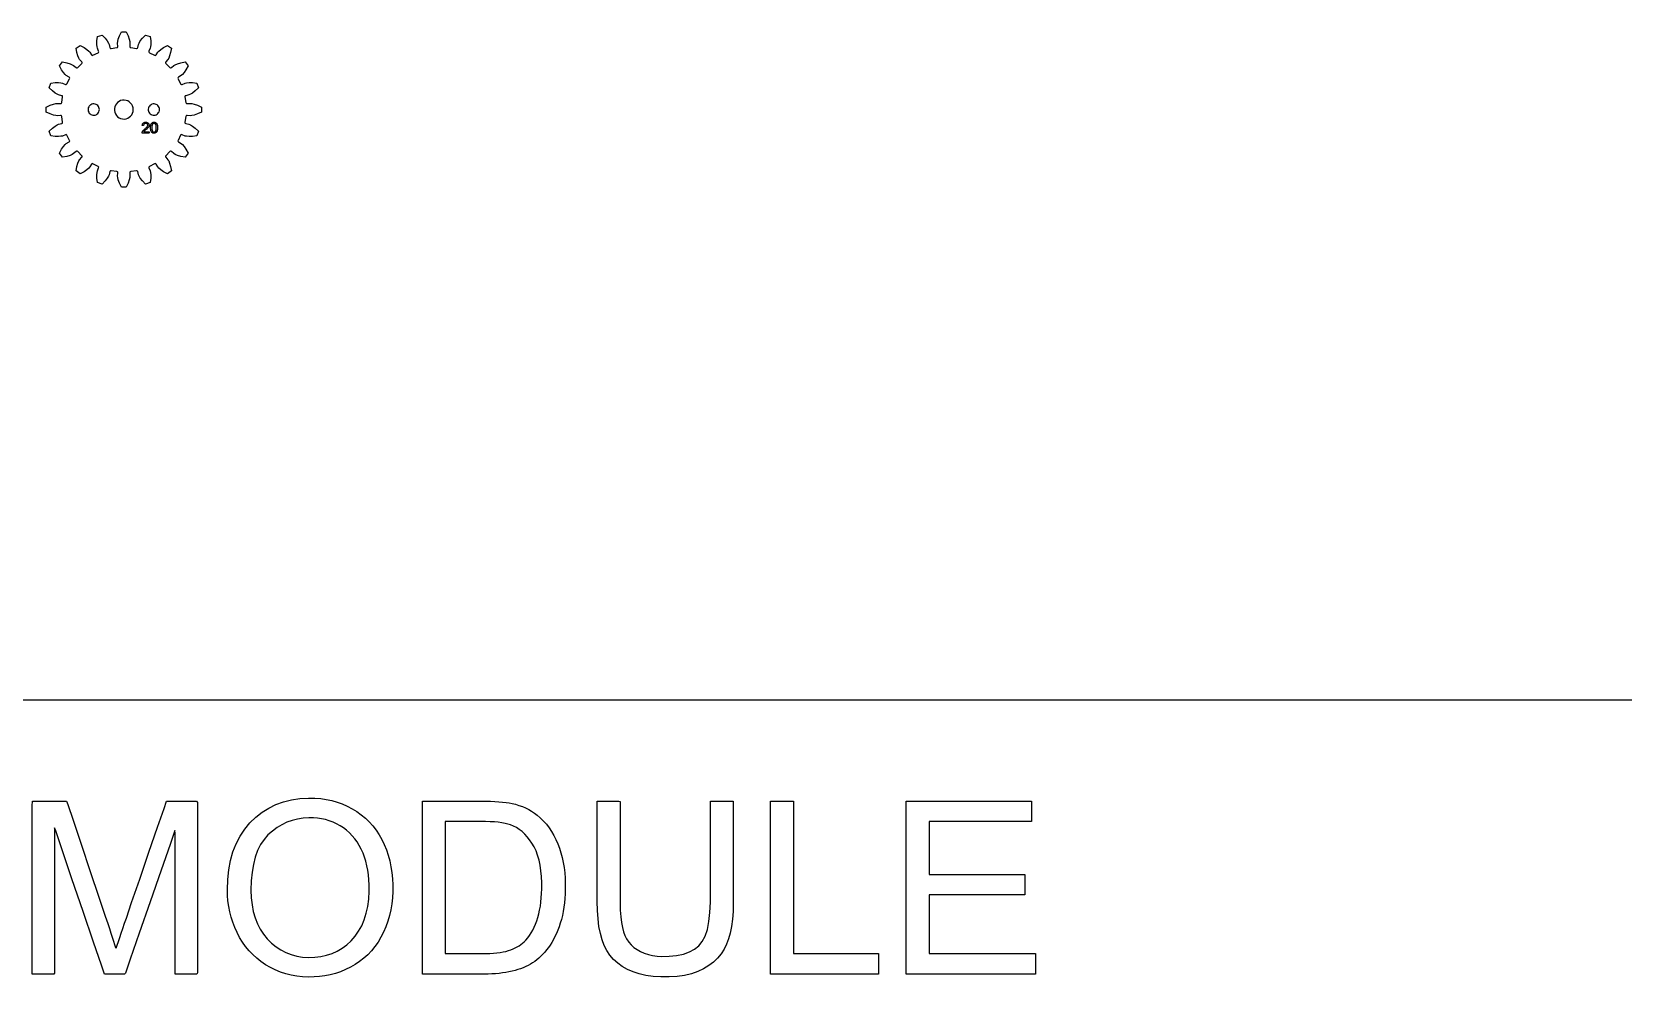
# Model space of a CAD drawing. Header units: metres. Extents: x -88 to 795, y -1311 to -705.
# Drawn here: x 397.5 to 794.8, y -1200.7 to -966 of the extents above; entities that cross this region are included whole.
import ezdxf

# ---------------------------------------------------------------- set-up
doc = ezdxf.new("R2010")
doc.units = ezdxf.units.M

msp = doc.modelspace()

# ---------------------------------------------------------------- linework, layer by layer
at = {"layer": 'COMPONENT1'}
for p, q in [((397.61, -1158.2), (397.67, -1157)), ((397.61, -1163.71), (397.61, -1158.2)), ((397.67, -1157), (398.5, -1157)), ((398.5, -1157), (400.02, -1157)), ((400.02, -1157), (401.89, -1157)), ((401.89, -1157), (403.75, -1157)), ((403.75, -1157), (405.27, -1157)), ((405.27, -1157), (406.1, -1157)), ((406.1, -1157), (406.45, -1157.85)), ((406.45, -1157.85), (407.75, -1161.75)), ((428.73, -1163.45), (430.33, -1158.81)), ((430.33, -1158.81), (430.95, -1157)), ((430.95, -1157), (431.42, -1157)), ((431.42, -1157), (432.6, -1157)), ((432.6, -1157), (434.2, -1157)), ((434.2, -1157), (435.91, -1157)), ((435.91, -1157), (437.4, -1157)), ((437.4, -1157), (438.38, -1157)), ((438.38, -1157), (438.6, -1157.31)), ((438.6, -1157.31), (438.6, -1161.46)), ((453.12, -1161), (454.68, -1159.77)), ((454.68, -1159.77), (456.35, -1158.72)), ((456.35, -1158.72), (458.11, -1157.85)), ((458.11, -1157.85), (459.98, -1157.17)), ((459.98, -1157.17), (461.95, -1156.68)), ((461.95, -1156.68), (464.03, -1156.36)), ((464.03, -1156.36), (466.2, -1156.24)), ((466.2, -1156.24), (467.8, -1156.26)), ((467.8, -1156.26), (469.22, -1156.38)), ((469.22, -1156.38), (470.61, -1156.58)), ((470.61, -1156.58), (471.96, -1156.87)), ((471.96, -1156.87), (473.28, -1157.24)), ((473.28, -1157.24), (474.56, -1157.71)), ((474.56, -1157.71), (475.8, -1158.25)), ((475.8, -1158.25), (477.01, -1158.89)), ((477.01, -1158.89), (478.17, -1159.61)), ((478.17, -1159.61), (479.27, -1160.39)), ((494.45, -1157.01), (494.97, -1157)), ((494.45, -1159.1), (494.45, -1157.01)), ((494.45, -1164.09), (494.45, -1159.1)), ((494.97, -1157), (496.55, -1157)), ((496.55, -1157), (498.83, -1157)), ((498.83, -1157), (501.5, -1157)), ((501.5, -1157), (504.21, -1157)), ((504.21, -1157), (506.62, -1157)), ((506.62, -1157), (508.41, -1157)), ((508.41, -1157), (509.22, -1157)), ((509.22, -1157), (510.25, -1157)), ((510.25, -1157), (511.39, -1157.03)), ((511.39, -1157.03), (512.46, -1157.07)), ((512.46, -1157.07), (513.46, -1157.14)), ((513.46, -1157.14), (514.39, -1157.22)), ((514.39, -1157.22), (515.24, -1157.32)), ((515.24, -1157.32), (516.02, -1157.44)), ((516.02, -1157.44), (516.72, -1157.57)), ((516.72, -1157.57), (517.57, -1157.78)), ((517.57, -1157.78), (518.44, -1158.05)), ((518.44, -1158.05), (519.28, -1158.35)), ((519.28, -1158.35), (520.08, -1158.7)), ((520.08, -1158.7), (520.85, -1159.09)), ((520.85, -1159.09), (521.59, -1159.52)), ((521.59, -1159.52), (522.3, -1159.99)), ((537.87, -1158.7), (537.87, -1157)), ((537.87, -1157), (538.36, -1157)), ((537.87, -1163.32), (537.87, -1158.7)), ((538.36, -1157), (539.47, -1157)), ((539.47, -1157), (540.88, -1157)), ((540.88, -1157), (542.25, -1157)), ((542.25, -1157), (543.25, -1157)), ((543.25, -1157), (543.55, -1157.06)), ((543.55, -1157.06), (543.55, -1159.58)), ((543.55, -1159.58), (543.55, -1164.67)), ((565.97, -1157), (566.41, -1157)), ((565.97, -1158.9), (565.97, -1157)), ((565.97, -1163.65), (565.97, -1158.9)), ((566.41, -1157), (567.49, -1157)), ((567.49, -1157), (568.9, -1157)), ((568.9, -1157), (570.28, -1157)), ((570.28, -1157), (571.31, -1157)), ((571.31, -1157), (571.65, -1157.03)), ((571.65, -1157.03), (571.65, -1159.34)), ((571.65, -1159.34), (571.65, -1164.33)), ((580.88, -1199.95), (580.88, -1157)), ((580.88, -1157), (586.57, -1157)), ((586.57, -1157), (586.57, -1194.88)), ((614.61, -1199.95), (614.61, -1157)), ((614.61, -1157), (645.67, -1157)), ((645.67, -1157), (645.67, -1162.07)), ((397.61, -1172.12), (397.61, -1163.71)), ((403.43, -1164.41), (403.09, -1163.65)), ((403.09, -1163.65), (403.09, -1167.19)), ((407.75, -1161.75), (409.74, -1167.7)), ((426.58, -1169.71), (428.73, -1163.45)), ((438.6, -1161.46), (438.6, -1169.1)), ((450.34, -1164), (451.66, -1162.42)), ((451.66, -1162.42), (453.12, -1161)), ((458.37, -1163.57), (457.23, -1164.42)), ((459.57, -1162.85), (458.37, -1163.57)), ((460.81, -1162.25), (459.57, -1162.85)), ((462.11, -1161.78), (460.81, -1162.25)), ((463.46, -1161.44), (462.11, -1161.78)), ((464.86, -1161.22), (463.46, -1161.44)), ((466.31, -1161.13), (464.86, -1161.22)), ((467.45, -1161.15), (466.31, -1161.13)), ((468.46, -1161.23), (467.45, -1161.15)), ((469.45, -1161.38), (468.46, -1161.23)), ((470.42, -1161.6), (469.45, -1161.38)), ((471.35, -1161.88), (470.42, -1161.6)), ((472.27, -1162.22), (471.35, -1161.88)), ((473.16, -1162.63), (472.27, -1162.22)), ((474.02, -1163.11), (473.16, -1162.63)), ((474.85, -1163.65), (474.02, -1163.11)), ((475.64, -1164.24), (474.85, -1163.65)), ((479.27, -1160.39), (480.3, -1161.25)), ((480.3, -1161.25), (481.25, -1162.17)), ((481.25, -1162.17), (482.14, -1163.16)), ((482.14, -1163.16), (482.96, -1164.22)), ((500.44, -1162.07), (500.13, -1162.08)), ((500.13, -1162.08), (500.13, -1163.72)), ((500.13, -1163.72), (500.13, -1167.54)), ((501.39, -1162.07), (500.44, -1162.07)), ((502.77, -1162.07), (501.39, -1162.07)), ((504.39, -1162.07), (502.77, -1162.07)), ((506.04, -1162.07), (504.39, -1162.07)), ((507.52, -1162.07), (506.04, -1162.07)), ((508.62, -1162.07), (507.52, -1162.07)), ((509.14, -1162.07), (508.62, -1162.07)), ((510.13, -1162.07), (509.14, -1162.07)), ((511.27, -1162.11), (510.13, -1162.07)), ((512.33, -1162.17), (511.27, -1162.11)), ((513.3, -1162.26), (512.33, -1162.17)), ((514.18, -1162.37), (513.3, -1162.26)), ((514.99, -1162.52), (514.18, -1162.37)), ((515.7, -1162.69), (514.99, -1162.52)), ((516.34, -1162.88), (515.7, -1162.69)), ((517.05, -1163.18), (516.34, -1162.88)), ((517.8, -1163.57), (517.05, -1163.18)), ((518.51, -1164.03), (517.8, -1163.57)), ((522.3, -1159.99), (522.97, -1160.51)), ((522.97, -1160.51), (523.74, -1161.17)), ((523.74, -1161.17), (524.52, -1161.94)), ((524.52, -1161.94), (525.25, -1162.76)), ((525.25, -1162.76), (525.92, -1163.62)), ((525.92, -1163.62), (526.54, -1164.54)), ((537.87, -1169.41), (537.87, -1163.32)), ((565.97, -1169.76), (565.97, -1163.65)), ((645.67, -1162.07), (620.29, -1162.07)), ((620.29, -1162.07), (620.29, -1175.22)), ((403.09, -1167.19), (403.09, -1173.69)), ((405.03, -1169.1), (403.43, -1164.41)), ((409.74, -1167.7), (412.01, -1174.48)), ((431.82, -1167.74), (429.6, -1174.13)), ((433.03, -1164.26), (431.82, -1167.74)), ((433.12, -1165.01), (433.03, -1164.26)), ((433.12, -1169.62), (433.12, -1165.01)), ((447.44, -1169.59), (448.23, -1167.59)), ((448.23, -1167.59), (449.2, -1165.72)), ((449.2, -1165.72), (450.34, -1164)), ((454.28, -1167.81), (453.55, -1169.27)), ((455.14, -1166.51), (454.28, -1167.81)), ((456.13, -1165.39), (455.14, -1166.51)), ((457.23, -1164.42), (456.13, -1165.39)), ((476.37, -1164.89), (475.64, -1164.24)), ((477.05, -1165.59), (476.37, -1164.89)), ((477.69, -1166.34), (477.05, -1165.59)), ((478.27, -1167.15), (477.69, -1166.34)), ((478.8, -1168.01), (478.27, -1167.15)), ((482.96, -1164.22), (483.71, -1165.35)), ((483.71, -1165.35), (484.39, -1166.55)), ((484.39, -1166.55), (484.99, -1167.81)), ((484.99, -1167.81), (485.53, -1169.12)), ((494.45, -1170.98), (494.45, -1164.09)), ((500.13, -1167.54), (500.13, -1172.81)), ((519.2, -1164.57), (518.51, -1164.03)), ((519.86, -1165.18), (519.2, -1164.57)), ((520.49, -1165.86), (519.86, -1165.18)), ((521.09, -1166.62), (520.49, -1165.86)), ((521.66, -1167.44), (521.09, -1166.62)), ((522.2, -1168.35), (521.66, -1167.44)), ((526.54, -1164.54), (527.11, -1165.5)), ((527.11, -1165.5), (527.63, -1166.51)), ((527.63, -1166.51), (528.1, -1167.57)), ((528.1, -1167.57), (528.51, -1168.68)), ((543.55, -1164.67), (543.55, -1170.88)), ((571.65, -1164.33), (571.65, -1170.52)), ((407.46, -1176.26), (405.03, -1169.1)), ((424.29, -1176.36), (426.58, -1169.71)), ((433.12, -1176.66), (433.12, -1169.62)), ((438.6, -1169.1), (438.6, -1178.47)), ((446.39, -1174.03), (446.83, -1171.74)), ((446.83, -1171.74), (447.44, -1169.59)), ((452.96, -1170.9), (452.5, -1172.7)), ((453.55, -1169.27), (452.96, -1170.9)), ((479.29, -1168.92), (478.8, -1168.01)), ((479.72, -1169.89), (479.29, -1168.92)), ((480.1, -1170.9), (479.72, -1169.89)), ((480.43, -1171.94), (480.1, -1170.9)), ((485.53, -1169.12), (485.98, -1170.46)), ((485.98, -1170.46), (486.36, -1171.85)), ((486.36, -1171.85), (486.66, -1173.28)), ((494.45, -1178.81), (494.45, -1170.98)), ((522.67, -1169.35), (522.2, -1168.35)), ((523.08, -1170.44), (522.67, -1169.35)), ((523.42, -1171.63), (523.08, -1170.44)), ((523.68, -1172.91), (523.42, -1171.63)), ((528.51, -1168.68), (528.87, -1169.83)), ((528.87, -1169.83), (529.18, -1171.02)), ((529.18, -1171.02), (529.44, -1172.24)), ((537.87, -1175.49), (537.87, -1169.41)), ((543.55, -1170.88), (543.55, -1176.74)), ((565.97, -1175.79), (565.97, -1169.76)), ((571.65, -1170.52), (571.65, -1176.45)), ((397.61, -1181.69), (397.61, -1172.12)), ((403.09, -1173.69), (403.09, -1181.67)), ((412.01, -1174.48), (414.13, -1180.84)), ((429.6, -1174.13), (426.88, -1181.98)), ((446.13, -1176.46), (446.39, -1174.03)), ((452.17, -1174.67), (451.97, -1176.81)), ((452.5, -1172.7), (452.17, -1174.67)), ((480.7, -1173.03), (480.43, -1171.94)), ((480.92, -1174.16), (480.7, -1173.03)), ((481.08, -1175.33), (480.92, -1174.16)), ((481.2, -1176.54), (481.08, -1175.33)), ((486.66, -1173.28), (486.89, -1174.75)), ((486.89, -1174.75), (487.04, -1176.26)), ((500.13, -1172.81), (500.13, -1178.78)), ((523.89, -1174.29), (523.68, -1172.91)), ((524.02, -1175.76), (523.89, -1174.29)), ((524.09, -1177.33), (524.02, -1175.76)), ((529.44, -1172.24), (529.64, -1173.51)), ((529.64, -1173.51), (529.8, -1174.81)), ((529.8, -1174.81), (529.9, -1176.15)), ((537.87, -1180.11), (537.87, -1175.49)), ((565.97, -1180.28), (565.97, -1175.79)), ((620.29, -1175.22), (644.05, -1175.22)), ((644.05, -1175.22), (644.05, -1180.26)), ((410.23, -1184.4), (407.46, -1176.26)), ((422.27, -1182.21), (424.29, -1176.36)), ((433.12, -1184.66), (433.12, -1176.66)), ((438.6, -1178.47), (438.6, -1187.85)), ((446.04, -1179.03), (446.13, -1176.46)), ((446.08, -1180.42), (446.04, -1179.03)), ((451.97, -1176.81), (451.9, -1179.12)), ((451.9, -1179.12), (451.96, -1180.98)), ((481.13, -1181.34), (481.25, -1179.4)), ((481.25, -1177.79), (481.2, -1176.54)), ((481.25, -1179.4), (481.25, -1177.79)), ((487.11, -1179.41), (487.02, -1180.98)), ((487.04, -1176.26), (487.11, -1177.81)), ((487.11, -1177.81), (487.11, -1179.41)), ((494.45, -1186.59), (494.45, -1178.81)), ((500.13, -1178.78), (500.13, -1184.71)), ((524.06, -1179.9), (524.09, -1178.75)), ((524.09, -1178.75), (524.09, -1177.33)), ((529.9, -1176.15), (529.95, -1177.53)), ((529.95, -1178.84), (529.92, -1180.02)), ((529.95, -1177.53), (529.95, -1178.84)), ((543.55, -1176.74), (543.55, -1180.8)), ((571.65, -1176.45), (571.65, -1180.67)), ((397.61, -1190.67), (397.61, -1181.69)), ((403.09, -1181.67), (403.09, -1189.65)), ((414.13, -1180.84), (415.71, -1185.56)), ((420.96, -1186.05), (422.27, -1182.21)), ((426.88, -1181.98), (424.15, -1189.82)), ((446.19, -1181.79), (446.08, -1180.42)), ((446.38, -1183.14), (446.19, -1181.79)), ((446.64, -1184.48), (446.38, -1183.14)), ((451.96, -1180.98), (452.16, -1182.75)), ((452.16, -1182.75), (452.47, -1184.41)), ((480.51, -1184.86), (480.88, -1183.16)), ((480.88, -1183.16), (481.13, -1181.34)), ((486.86, -1182.51), (486.61, -1184)), ((487.02, -1180.98), (486.86, -1182.51)), ((523.58, -1184.09), (523.75, -1183.11)), ((523.75, -1183.11), (523.89, -1182.08)), ((523.89, -1182.08), (523.99, -1181.02)), ((523.99, -1181.02), (524.06, -1179.9)), ((529.6, -1183.34), (529.43, -1184.38)), ((529.74, -1182.27), (529.6, -1183.34)), ((529.85, -1181.16), (529.74, -1182.27)), ((529.92, -1180.02), (529.85, -1181.16)), ((537.87, -1181.95), (537.87, -1180.11)), ((537.92, -1184.18), (537.87, -1181.95)), ((543.55, -1180.8), (543.56, -1182.34)), ((543.56, -1182.34), (543.6, -1184.11)), ((565.87, -1184.67), (565.97, -1182.11)), ((565.97, -1182.11), (565.97, -1180.28)), ((571.65, -1182.33), (571.59, -1184.42)), ((571.65, -1180.67), (571.65, -1182.33)), ((644.05, -1180.26), (620.29, -1180.26)), ((620.29, -1180.26), (620.29, -1194.88)), ((412.83, -1192.05), (410.23, -1184.4)), ((415.71, -1185.56), (416.33, -1187.41)), ((416.33, -1187.41), (416.74, -1188.64)), ((420.08, -1188.61), (420.51, -1187.33)), ((420.51, -1187.33), (420.96, -1186.05)), ((433.12, -1192.19), (433.12, -1184.66)), ((446.98, -1185.8), (446.64, -1184.48)), ((447.39, -1187.1), (446.98, -1185.8)), ((447.88, -1188.38), (447.39, -1187.1)), ((452.47, -1184.41), (452.92, -1185.98)), ((452.92, -1185.98), (453.49, -1187.44)), ((453.49, -1187.44), (454.19, -1188.8)), ((479.39, -1187.93), (480.02, -1186.46)), ((480.02, -1186.46), (480.51, -1184.86)), ((485.88, -1186.84), (485.39, -1188.2)), ((486.29, -1185.44), (485.88, -1186.84)), ((486.61, -1184), (486.29, -1185.44)), ((494.45, -1193.36), (494.45, -1186.59)), ((500.13, -1184.71), (500.13, -1189.87)), ((522.22, -1188.33), (522.55, -1187.57)), ((522.55, -1187.57), (522.86, -1186.76)), ((522.86, -1186.76), (523.13, -1185.92)), ((523.13, -1185.92), (523.37, -1185.02)), ((523.37, -1185.02), (523.58, -1184.09)), ((528.7, -1187.3), (528.4, -1188.2)), ((528.97, -1186.36), (528.7, -1187.3)), ((529.22, -1185.39), (528.97, -1186.36)), ((529.43, -1184.38), (529.22, -1185.39)), ((538.07, -1186.24), (537.92, -1184.18)), ((538.31, -1188.13), (538.07, -1186.24)), ((543.6, -1184.11), (543.71, -1185.7)), ((543.71, -1185.7), (543.88, -1187.13)), ((543.88, -1187.13), (544.11, -1188.39)), ((565.22, -1188.88), (565.62, -1186.93)), ((565.62, -1186.93), (565.87, -1184.67)), ((571.44, -1186.35), (571.21, -1188.13)), ((571.59, -1184.42), (571.44, -1186.35)), ((397.61, -1197.34), (397.61, -1190.67)), ((403.09, -1189.65), (403.09, -1196.15)), ((416.74, -1188.64), (417.11, -1189.77)), ((417.11, -1189.77), (417.44, -1190.8)), ((417.44, -1190.8), (417.74, -1191.74)), ((417.74, -1191.74), (418.01, -1192.58)), ((418.99, -1191.86), (419.32, -1190.88)), ((419.32, -1190.88), (419.68, -1189.79)), ((419.68, -1189.79), (420.08, -1188.61)), ((424.15, -1189.82), (421.94, -1196.21)), ((438.6, -1187.85), (438.6, -1195.48)), ((448.45, -1189.64), (447.88, -1188.38)), ((449.08, -1190.87), (448.45, -1189.64)), ((449.79, -1192.03), (449.08, -1190.87)), ((454.19, -1188.8), (455.01, -1190.07)), ((455.01, -1190.07), (455.96, -1191.23)), ((455.96, -1191.23), (457.02, -1192.28)), ((475.69, -1192.67), (476.77, -1191.67)), ((476.77, -1191.67), (477.77, -1190.54)), ((477.77, -1190.54), (478.64, -1189.29)), ((478.64, -1189.29), (479.39, -1187.93)), ((484.18, -1190.8), (483.46, -1192)), ((484.83, -1189.52), (484.18, -1190.8)), ((485.39, -1188.2), (484.83, -1189.52)), ((500.13, -1189.87), (500.13, -1193.51)), ((519.71, -1191.97), (520.16, -1191.5)), ((520.16, -1191.5), (520.63, -1190.95)), ((520.63, -1190.95), (521.07, -1190.36)), ((521.07, -1190.36), (521.48, -1189.73)), ((521.48, -1189.73), (521.87, -1189.05)), ((521.87, -1189.05), (522.22, -1188.33)), ((526.99, -1191.39), (526.59, -1192.09)), ((527.37, -1190.65), (526.99, -1191.39)), ((527.73, -1189.88), (527.37, -1190.65)), ((528.07, -1189.06), (527.73, -1189.88)), ((528.4, -1188.2), (528.07, -1189.06)), ((538.65, -1189.86), (538.31, -1188.13)), ((539.08, -1191.42), (538.65, -1189.86)), ((539.61, -1192.82), (539.08, -1191.42)), ((544.11, -1188.39), (544.4, -1189.47)), ((544.4, -1189.47), (544.75, -1190.4)), ((544.75, -1190.4), (545.18, -1191.24)), ((545.18, -1191.24), (545.7, -1192)), ((563.95, -1191.89), (564.66, -1190.54)), ((564.66, -1190.54), (565.22, -1188.88)), ((570.49, -1191.23), (570, -1192.55)), ((570.89, -1189.76), (570.49, -1191.23)), ((571.21, -1188.13), (570.89, -1189.76)), ((414.76, -1197.73), (412.83, -1192.05)), ((418.01, -1192.58), (418.25, -1193.33)), ((418.25, -1193.33), (418.46, -1193.53)), ((418.46, -1193.53), (418.71, -1192.74)), ((418.71, -1192.74), (418.99, -1191.86)), ((433.12, -1197.77), (433.12, -1192.19)), ((438.6, -1195.48), (438.6, -1199.64)), ((450.57, -1193.12), (449.79, -1192.03)), ((451.42, -1194.15), (450.57, -1193.12)), ((452.34, -1195.12), (451.42, -1194.15)), ((453.33, -1196.02), (452.34, -1195.12)), ((457.02, -1192.28), (458.14, -1193.19)), ((458.14, -1193.19), (459.32, -1193.97)), ((459.32, -1193.97), (460.57, -1194.61)), ((460.57, -1194.61), (461.88, -1195.12)), ((461.88, -1195.12), (463.26, -1195.49)), ((463.26, -1195.49), (464.7, -1195.72)), ((467.76, -1195.78), (469.26, -1195.6)), ((469.26, -1195.6), (470.68, -1195.29)), ((470.68, -1195.29), (472.04, -1194.84)), ((472.04, -1194.84), (473.32, -1194.25)), ((473.32, -1194.25), (474.54, -1193.53)), ((474.54, -1193.53), (475.69, -1192.67)), ((480.91, -1195.14), (479.93, -1196.04)), ((481.83, -1194.17), (480.91, -1195.14)), ((482.68, -1193.12), (481.83, -1194.17)), ((483.46, -1192), (482.68, -1193.12)), ((494.45, -1198.14), (494.45, -1193.36)), ((500.13, -1193.51), (500.13, -1194.88)), ((500.13, -1194.88), (500.51, -1194.88)), ((500.51, -1194.88), (501.53, -1194.88)), ((501.53, -1194.88), (502.97, -1194.88)), ((502.97, -1194.88), (504.63, -1194.88)), ((504.63, -1194.88), (506.3, -1194.88)), ((506.3, -1194.88), (507.77, -1194.88)), ((507.77, -1194.88), (508.84, -1194.88)), ((508.84, -1194.88), (509.3, -1194.88)), ((509.3, -1194.88), (510.22, -1194.87)), ((510.22, -1194.87), (511.19, -1194.84)), ((511.19, -1194.84), (512.11, -1194.78)), ((512.11, -1194.78), (512.97, -1194.7)), ((512.97, -1194.7), (513.77, -1194.59)), ((513.77, -1194.59), (514.52, -1194.46)), ((514.52, -1194.46), (515.21, -1194.31)), ((515.21, -1194.31), (515.85, -1194.13)), ((515.85, -1194.13), (516.43, -1193.93)), ((516.43, -1193.93), (516.99, -1193.71)), ((516.99, -1193.71), (517.52, -1193.47)), ((517.52, -1193.47), (518.02, -1193.21)), ((518.02, -1193.21), (518.49, -1192.93)), ((518.49, -1192.93), (518.93, -1192.63)), ((518.93, -1192.63), (519.33, -1192.31)), ((519.33, -1192.31), (519.71, -1191.97)), ((523.87, -1195.52), (523.38, -1195.98)), ((524.35, -1195.03), (523.87, -1195.52)), ((524.83, -1194.51), (524.35, -1195.03)), ((525.29, -1193.96), (524.83, -1194.51)), ((525.74, -1193.37), (525.29, -1193.96)), ((526.18, -1192.75), (525.74, -1193.37)), ((526.59, -1192.09), (526.18, -1192.75)), ((540.25, -1194.08), (539.61, -1192.82)), ((541.03, -1195.24), (540.25, -1194.08)), ((541.92, -1196.3), (541.03, -1195.24)), ((545.7, -1192), (546.3, -1192.7)), ((546.3, -1192.7), (546.99, -1193.33)), ((546.99, -1193.33), (547.77, -1193.88)), ((547.77, -1193.88), (548.63, -1194.37)), ((548.63, -1194.37), (549.56, -1194.77)), ((549.56, -1194.77), (550.56, -1195.09)), ((550.56, -1195.09), (551.62, -1195.33)), ((551.62, -1195.33), (552.74, -1195.48)), ((552.74, -1195.48), (553.93, -1195.55)), ((553.93, -1195.55), (555.7, -1195.52)), ((555.7, -1195.52), (557.59, -1195.33)), ((557.59, -1195.33), (559.28, -1194.98)), ((559.28, -1194.98), (560.76, -1194.46)), ((560.76, -1194.46), (562.02, -1193.78)), ((562.02, -1193.78), (563.08, -1192.94)), ((563.08, -1192.94), (563.95, -1191.89)), ((568.64, -1194.92), (567.75, -1195.98)), ((569.39, -1193.78), (568.64, -1194.92)), ((570, -1192.55), (569.39, -1193.78)), ((586.57, -1194.88), (607.72, -1194.88)), ((607.72, -1194.88), (607.72, -1199.95)), ((620.29, -1194.88), (646.66, -1194.88)), ((646.66, -1194.88), (646.66, -1199.95)), ((397.61, -1199.95), (397.61, -1197.34)), ((403.09, -1196.15), (403.09, -1199.69)), ((415.51, -1199.95), (414.76, -1197.73)), ((421.94, -1196.21), (420.73, -1199.69)), ((433.12, -1199.95), (433.12, -1197.77)), ((438.6, -1199.64), (438.45, -1199.95)), ((454.39, -1196.85), (453.33, -1196.02)), ((455.53, -1197.62), (454.39, -1196.85)), ((456.72, -1198.32), (455.53, -1197.62)), ((457.95, -1198.92), (456.72, -1198.32)), ((459.22, -1199.44), (457.95, -1198.92)), ((460.53, -1199.87), (459.22, -1199.44)), ((464.7, -1195.72), (466.21, -1195.82)), ((466.21, -1195.82), (467.76, -1195.78)), ((474.12, -1199.36), (472.86, -1199.78)), ((475.36, -1198.85), (474.12, -1199.36)), ((476.58, -1198.27), (475.36, -1198.85)), ((477.76, -1197.6), (476.58, -1198.27)), ((478.88, -1196.86), (477.76, -1197.6)), ((479.93, -1196.04), (478.88, -1196.86)), ((494.45, -1199.95), (494.45, -1198.14)), ((514.36, -1199.68), (513.51, -1199.78)), ((515.17, -1199.56), (514.36, -1199.68)), ((515.96, -1199.42), (515.17, -1199.56)), ((516.72, -1199.25), (515.96, -1199.42)), ((517.46, -1199.06), (516.72, -1199.25)), ((518.16, -1198.85), (517.46, -1199.06)), ((518.84, -1198.62), (518.16, -1198.85)), ((519.5, -1198.37), (518.84, -1198.62)), ((520.12, -1198.1), (519.5, -1198.37)), ((520.72, -1197.8), (520.12, -1198.1)), ((521.3, -1197.49), (520.72, -1197.8)), ((521.84, -1197.15), (521.3, -1197.49)), ((522.36, -1196.79), (521.84, -1197.15)), ((522.88, -1196.4), (522.36, -1196.79)), ((523.38, -1195.98), (522.88, -1196.4)), ((542.95, -1197.24), (541.92, -1196.3)), ((544.1, -1198.08), (542.95, -1197.24)), ((545.38, -1198.81), (544.1, -1198.08)), ((546.78, -1199.42), (545.38, -1198.81)), ((548.32, -1199.91), (546.78, -1199.42)), ((562.84, -1199.34), (561.27, -1199.88)), ((564.27, -1198.66), (562.84, -1199.34)), ((565.57, -1197.86), (564.27, -1198.66)), ((566.73, -1196.96), (565.57, -1197.86)), ((567.75, -1195.98), (566.73, -1196.96)), ((397.94, -1199.95), (397.61, -1199.95)), ((398.79, -1199.95), (397.94, -1199.95)), ((399.94, -1199.95), (398.79, -1199.95)), ((401.16, -1199.95), (399.94, -1199.95)), ((402.23, -1199.95), (401.16, -1199.95)), ((402.93, -1199.95), (402.23, -1199.95)), ((403.09, -1199.69), (402.93, -1199.95)), ((415.82, -1199.95), (415.51, -1199.95)), ((416.62, -1199.95), (415.82, -1199.95)), ((417.69, -1199.95), (416.62, -1199.95)), ((418.83, -1199.95), (417.69, -1199.95)), ((419.84, -1199.95), (418.83, -1199.95)), ((420.49, -1199.95), (419.84, -1199.95)), ((420.73, -1199.69), (420.49, -1199.95)), ((433.45, -1199.95), (433.12, -1199.95)), ((434.3, -1199.95), (433.45, -1199.95)), ((435.45, -1199.95), (434.3, -1199.95)), ((436.67, -1199.95), (435.45, -1199.95)), ((437.74, -1199.95), (436.67, -1199.95)), ((438.45, -1199.95), (437.74, -1199.95)), ((461.89, -1200.2), (460.53, -1199.87)), ((463.28, -1200.45), (461.89, -1200.2)), ((464.7, -1200.61), (463.28, -1200.45)), ((466.17, -1200.68), (464.7, -1200.61)), ((467.58, -1200.66), (466.17, -1200.68)), ((468.94, -1200.56), (467.58, -1200.66)), ((470.27, -1200.38), (468.94, -1200.56)), ((471.58, -1200.12), (470.27, -1200.38)), ((472.86, -1199.78), (471.58, -1200.12)), ((495.1, -1199.95), (494.45, -1199.95)), ((496.82, -1199.95), (495.1, -1199.95)), ((499.27, -1199.95), (496.82, -1199.95)), ((502.08, -1199.95), (499.27, -1199.95)), ((504.9, -1199.95), (502.08, -1199.95)), ((507.39, -1199.95), (504.9, -1199.95)), ((509.19, -1199.95), (507.39, -1199.95)), ((509.94, -1199.95), (509.19, -1199.95)), ((510.82, -1199.94), (509.94, -1199.95)), ((511.74, -1199.91), (510.82, -1199.94)), ((512.64, -1199.86), (511.74, -1199.91)), ((513.51, -1199.78), (512.64, -1199.86)), ((549.98, -1200.28), (548.32, -1199.91)), ((551.76, -1200.53), (549.98, -1200.28)), ((553.68, -1200.66), (551.76, -1200.53)), ((555.72, -1200.67), (553.68, -1200.66)), ((557.71, -1200.55), (555.72, -1200.67)), ((559.56, -1200.28), (557.71, -1200.55)), ((561.27, -1199.88), (559.56, -1200.28)), ((607.72, -1199.95), (580.88, -1199.95)), ((646.66, -1199.95), (614.61, -1199.95))]:
    msp.add_line(p, q, dxfattribs=at)
at = {"layer": 'COMPONENT11'}
for p, q in [((424.92, -989.09), (424.95, -988.94)), ((424.92, -989.17), (424.92, -989.09)), ((424.95, -988.94), (425, -988.81)), ((425, -988.81), (425.07, -988.7)), ((425.07, -988.7), (425.16, -988.6)), ((425.16, -988.6), (425.26, -988.52)), ((425.25, -989.1), (425.24, -989.2)), ((425.27, -989), (425.25, -989.1)), ((425.26, -988.52), (425.39, -988.46)), ((425.31, -988.92), (425.27, -989)), ((425.36, -988.84), (425.31, -988.92)), ((425.42, -988.78), (425.36, -988.84)), ((425.39, -988.46), (425.52, -988.42)), ((425.49, -988.73), (425.42, -988.78)), ((425.57, -988.69), (425.49, -988.73)), ((425.52, -988.42), (425.67, -988.4)), ((425.66, -988.67), (425.57, -988.69)), ((425.76, -988.66), (425.66, -988.67)), ((425.67, -988.4), (425.84, -988.39)), ((425.86, -988.67), (425.76, -988.66)), ((425.84, -988.39), (425.99, -988.41)), ((425.94, -988.69), (425.86, -988.67)), ((426.02, -988.72), (425.94, -988.69)), ((425.99, -988.41), (426.13, -988.45)), ((426.09, -988.76), (426.02, -988.72)), ((426.15, -988.82), (426.09, -988.76)), ((426.13, -988.45), (426.26, -988.51)), ((426.2, -988.88), (426.15, -988.82)), ((426.24, -988.95), (426.2, -988.88)), ((426.26, -989.03), (426.24, -988.95)), ((426.26, -988.51), (426.37, -988.59)), ((426.27, -989.11), (426.26, -989.03)), ((426.27, -989.2), (426.27, -989.11)), ((426.37, -988.59), (426.46, -988.69)), ((426.46, -988.69), (426.53, -988.79)), ((426.53, -988.79), (426.58, -988.91)), ((426.58, -988.91), (426.6, -989.04)), ((426.6, -989.04), (426.61, -989.15)), ((427.02, -989.16), (427.04, -989.08)), ((427.04, -989.08), (427.06, -989)), ((427.06, -989), (427.09, -988.93)), ((427.09, -988.93), (427.12, -988.87)), ((427.12, -988.87), (427.15, -988.8)), ((427.15, -988.8), (427.18, -988.75)), ((427.18, -988.75), (427.22, -988.69)), ((427.22, -988.69), (427.26, -988.64)), ((427.26, -988.64), (427.3, -988.6)), ((427.3, -988.6), (427.35, -988.56)), ((427.35, -988.56), (427.4, -988.52)), ((427.37, -989.1), (427.35, -989.21)), ((427.4, -989.01), (427.37, -989.1)), ((427.4, -988.52), (427.45, -988.49)), ((427.43, -988.93), (427.4, -989.01)), ((427.47, -988.86), (427.43, -988.93)), ((427.45, -988.49), (427.5, -988.46)), ((427.5, -988.82), (427.47, -988.86)), ((427.5, -988.46), (427.56, -988.44)), ((427.54, -988.78), (427.5, -988.82)), ((427.58, -988.74), (427.54, -988.78)), ((427.56, -988.44), (427.62, -988.42)), ((427.62, -988.72), (427.58, -988.74)), ((427.62, -988.42), (427.68, -988.4)), ((427.67, -988.69), (427.62, -988.72)), ((427.72, -988.68), (427.67, -988.69)), ((427.68, -988.4), (427.75, -988.4)), ((427.77, -988.67), (427.72, -988.68)), ((427.75, -988.4), (427.82, -988.39)), ((427.82, -988.66), (427.77, -988.67)), ((427.82, -988.39), (427.88, -988.39)), ((427.88, -988.67), (427.82, -988.66)), ((427.88, -988.39), (427.93, -988.4)), ((427.93, -988.67), (427.88, -988.67)), ((427.93, -988.4), (427.98, -988.4)), ((427.98, -988.69), (427.93, -988.67)), ((427.98, -988.4), (428.03, -988.41)), ((428.03, -988.71), (427.98, -988.69)), ((428.03, -988.41), (428.07, -988.42)), ((428.08, -988.74), (428.03, -988.71)), ((428.07, -988.42), (428.12, -988.44)), ((428.12, -988.77), (428.08, -988.74)), ((428.12, -988.44), (428.16, -988.45)), ((428.17, -988.81), (428.12, -988.77)), ((428.16, -988.45), (428.2, -988.47)), ((428.21, -988.86), (428.17, -988.81)), ((428.2, -988.47), (428.24, -988.49)), ((428.24, -988.92), (428.21, -988.86)), ((428.24, -988.49), (428.28, -988.52)), ((428.28, -988.99), (428.24, -988.92)), ((428.28, -988.52), (428.32, -988.54)), ((428.3, -989.07), (428.28, -988.99)), ((428.33, -989.16), (428.3, -989.07)), ((428.32, -988.54), (428.35, -988.57)), ((428.35, -988.57), (428.39, -988.6)), ((428.39, -988.6), (428.42, -988.64)), ((428.42, -988.64), (428.45, -988.67)), ((428.45, -988.67), (428.47, -988.71)), ((428.47, -988.71), (428.5, -988.75)), ((428.5, -988.75), (428.53, -988.8)), ((428.53, -988.8), (428.55, -988.84)), ((428.55, -988.84), (428.57, -988.89)), ((428.57, -988.89), (428.59, -988.94)), ((428.59, -988.94), (428.61, -988.99)), ((428.61, -988.99), (428.63, -989.04)), ((428.63, -989.04), (428.64, -989.1)), ((428.64, -989.1), (428.66, -989.16)), ((424.85, -990.98), (424.86, -990.93)), ((424.85, -991.03), (424.85, -990.98)), ((424.85, -991.08), (424.85, -991.03)), ((425.1, -991.08), (424.85, -991.08)), ((424.86, -990.93), (424.87, -990.88)), ((424.87, -990.88), (424.89, -990.82)), ((424.89, -990.82), (424.93, -990.74)), ((425, -989.18), (424.92, -989.17)), ((424.93, -990.74), (424.98, -990.66)), ((424.98, -990.66), (425.03, -990.59)), ((425.11, -989.19), (425, -989.18)), ((425.03, -990.59), (425.09, -990.51)), ((425.09, -990.51), (425.16, -990.43)), ((425.62, -991.08), (425.1, -991.08)), ((425.2, -989.2), (425.11, -989.19)), ((425.16, -990.43), (425.24, -990.35)), ((425.24, -989.2), (425.2, -989.2)), ((425.24, -990.35), (425.34, -990.26)), ((425.34, -990.71), (425.31, -990.75)), ((425.31, -990.75), (425.35, -990.76)), ((425.34, -990.26), (425.44, -990.16)), ((425.37, -990.67), (425.34, -990.71)), ((425.35, -990.76), (425.65, -990.76)), ((425.4, -990.63), (425.37, -990.67)), ((425.44, -990.59), (425.4, -990.63)), ((425.44, -990.16), (425.58, -990.05)), ((425.48, -990.54), (425.44, -990.59)), ((425.55, -990.48), (425.48, -990.54)), ((425.63, -990.41), (425.55, -990.48)), ((425.58, -990.05), (425.75, -989.9)), ((426.19, -991.08), (425.62, -991.08)), ((425.74, -990.32), (425.63, -990.41)), ((425.65, -990.76), (426.08, -990.76)), ((425.88, -990.2), (425.74, -990.32)), ((425.75, -989.9), (425.9, -989.77)), ((426.01, -990.08), (425.88, -990.2)), ((425.9, -989.77), (426.01, -989.65)), ((426.01, -989.65), (426.1, -989.55)), ((426.13, -989.97), (426.01, -990.08)), ((426.08, -990.76), (426.45, -990.76)), ((426.1, -989.55), (426.16, -989.46)), ((426.23, -989.88), (426.13, -989.97)), ((426.16, -989.46), (426.21, -989.37)), ((426.56, -991.08), (426.19, -991.08)), ((426.21, -989.37), (426.25, -989.28)), ((426.31, -989.79), (426.23, -989.88)), ((426.25, -989.28), (426.27, -989.2)), ((426.38, -989.72), (426.31, -989.79)), ((426.43, -989.64), (426.38, -989.72)), ((426.48, -989.57), (426.43, -989.64)), ((426.45, -990.76), (426.61, -990.76)), ((426.52, -989.5), (426.48, -989.57)), ((426.55, -989.43), (426.52, -989.5)), ((426.58, -989.36), (426.55, -989.43)), ((426.61, -991.07), (426.56, -991.08)), ((426.59, -989.29), (426.58, -989.36)), ((426.61, -989.22), (426.59, -989.29)), ((426.61, -989.15), (426.61, -989.22)), ((426.61, -990.76), (426.61, -990.8)), ((426.61, -990.8), (426.61, -990.89)), ((426.61, -990.89), (426.61, -990.99)), ((426.61, -990.99), (426.61, -991.07)), ((426.97, -989.54), (426.98, -989.43)), ((426.97, -989.64), (426.97, -989.54)), ((426.97, -989.76), (426.97, -989.64)), ((426.97, -989.94), (426.97, -989.76)), ((426.98, -990.11), (426.97, -989.94)), ((426.98, -989.43), (426.99, -989.33)), ((427, -990.26), (426.98, -990.11)), ((426.99, -989.33), (427, -989.24)), ((427, -989.24), (427.02, -989.16)), ((427.03, -990.4), (427, -990.26)), ((427.07, -990.53), (427.03, -990.4)), ((427.11, -990.65), (427.07, -990.53)), ((427.17, -990.75), (427.11, -990.65)), ((427.23, -990.84), (427.17, -990.75)), ((427.28, -990.91), (427.23, -990.84)), ((427.35, -990.96), (427.28, -990.91)), ((427.31, -989.6), (427.3, -989.76)), ((427.3, -989.76), (427.31, -989.91)), ((427.33, -989.33), (427.31, -989.46)), ((427.31, -989.46), (427.31, -989.6)), ((427.31, -989.91), (427.31, -990.06)), ((427.31, -990.06), (427.33, -990.19)), ((427.35, -989.21), (427.33, -989.33)), ((427.33, -990.19), (427.34, -990.3)), ((427.34, -990.3), (427.36, -990.4)), ((427.41, -991.01), (427.35, -990.96)), ((427.36, -990.4), (427.39, -990.49)), ((427.39, -990.49), (427.42, -990.57)), ((427.48, -991.05), (427.41, -991.01)), ((427.42, -990.57), (427.45, -990.63)), ((427.45, -990.63), (427.49, -990.68)), ((427.56, -991.08), (427.48, -991.05)), ((427.49, -990.68), (427.53, -990.73)), ((427.53, -990.73), (427.58, -990.76)), ((427.64, -991.11), (427.56, -991.08)), ((427.58, -990.76), (427.62, -990.8)), ((427.62, -990.8), (427.67, -990.82)), ((427.73, -991.12), (427.64, -991.11)), ((427.67, -990.82), (427.72, -990.84)), ((427.72, -990.84), (427.77, -990.85)), ((427.82, -991.12), (427.73, -991.12)), ((427.77, -990.85), (427.83, -990.85)), ((427.9, -991.12), (427.82, -991.12)), ((427.83, -990.85), (427.88, -990.85)), ((427.88, -990.85), (427.93, -990.84)), ((427.97, -991.12), (427.9, -991.12)), ((427.93, -990.84), (427.98, -990.83)), ((428.03, -991.11), (427.97, -991.12)), ((427.98, -990.83), (428.03, -990.81)), ((428.03, -990.81), (428.08, -990.78)), ((428.1, -991.09), (428.03, -991.11)), ((428.08, -990.78), (428.12, -990.75)), ((428.15, -991.07), (428.1, -991.09)), ((428.12, -990.75), (428.17, -990.7)), ((428.21, -991.04), (428.15, -991.07)), ((428.17, -990.7), (428.21, -990.66)), ((428.21, -990.66), (428.24, -990.6)), ((428.26, -991.01), (428.21, -991.04)), ((428.24, -990.6), (428.28, -990.53)), ((428.31, -990.98), (428.26, -991.01)), ((428.28, -990.53), (428.3, -990.45)), ((428.3, -990.45), (428.33, -990.35)), ((428.36, -990.94), (428.31, -990.98)), ((428.35, -989.27), (428.33, -989.16)), ((428.33, -990.35), (428.35, -990.24)), ((428.36, -989.39), (428.35, -989.27)), ((428.35, -990.24), (428.36, -990.12)), ((428.37, -989.53), (428.36, -989.39)), ((428.36, -990.12), (428.37, -989.99)), ((428.4, -990.89), (428.36, -990.94)), ((428.37, -989.68), (428.37, -989.53)), ((428.37, -989.84), (428.37, -989.68)), ((428.37, -989.99), (428.37, -989.84)), ((428.45, -990.84), (428.4, -990.89)), ((428.48, -990.79), (428.45, -990.84)), ((428.52, -990.74), (428.48, -990.79)), ((428.55, -990.68), (428.52, -990.74)), ((428.58, -990.61), (428.55, -990.68)), ((428.61, -990.54), (428.58, -990.61)), ((428.63, -990.47), (428.61, -990.54)), ((428.65, -990.39), (428.63, -990.47)), ((428.67, -990.31), (428.65, -990.39)), ((428.66, -989.16), (428.67, -989.22)), ((428.67, -989.22), (428.68, -989.29)), ((428.68, -990.22), (428.67, -990.31)), ((428.68, -989.29), (428.69, -989.36)), ((428.69, -990.13), (428.68, -990.22)), ((428.69, -989.36), (428.7, -989.44)), ((428.7, -990.02), (428.69, -990.13)), ((428.7, -989.44), (428.71, -989.52)), ((428.71, -989.92), (428.7, -990.02)), ((428.71, -989.52), (428.71, -989.61)), ((428.71, -989.61), (428.71, -989.7)), ((428.71, -989.7), (428.71, -989.81)), ((428.71, -989.81), (428.71, -989.92))]:
    msp.add_line(p, q, dxfattribs=at)
at = {"layer": 'gear Y motor'}
for p, q in [((413.62, -969.05), (413.64, -968.19)), ((413.68, -969.66), (413.62, -969.05)), ((413.64, -968.19), (413.79, -967.12)), ((413.79, -967.12), (414.95, -966.74)), ((414.95, -966.74), (415.71, -967.52)), ((415.71, -967.52), (416.23, -968.2)), ((416.23, -968.2), (416.54, -968.73)), ((416.54, -968.73), (416.69, -969.07)), ((416.69, -969.07), (416.87, -969.86)), ((418.79, -968.73), (418.82, -968.37)), ((418.86, -969.55), (418.79, -968.73)), ((418.82, -968.37), (418.96, -967.77)), ((418.96, -967.77), (419.24, -966.96)), ((419.24, -966.96), (419.72, -965.98)), ((419.72, -965.98), (420.93, -965.98)), ((420.93, -965.98), (421.41, -966.96)), ((421.41, -966.96), (421.7, -967.77)), ((421.7, -967.77), (421.83, -968.37)), ((421.86, -968.73), (421.8, -969.55)), ((421.83, -968.37), (421.86, -968.73)), ((423.78, -969.86), (423.97, -969.07)), ((423.97, -969.07), (424.12, -968.73)), ((424.12, -968.73), (424.43, -968.2)), ((424.43, -968.2), (424.95, -967.52)), ((424.95, -967.52), (425.7, -966.74)), ((425.7, -966.74), (426.86, -967.12)), ((426.86, -967.12), (427.01, -968.19)), ((427.03, -969.05), (426.97, -969.66)), ((427.01, -968.19), (427.03, -969.05)), ((408.51, -970.02), (409.5, -969.31)), ((408.7, -971.09), (408.51, -970.02)), ((408.94, -971.91), (408.7, -971.09)), ((409.19, -972.47), (408.94, -971.91)), ((409.37, -972.79), (409.19, -972.47)), ((409.91, -973.41), (409.37, -972.79)), ((409.5, -969.31), (410.45, -969.81)), ((410.45, -969.81), (411.16, -970.3)), ((411.16, -970.3), (411.62, -970.71)), ((411.62, -970.71), (411.86, -970.98)), ((411.86, -970.98), (412.29, -971.68)), ((412.29, -971.68), (412.39, -971.78)), ((412.39, -971.78), (412.53, -971.82)), ((412.53, -971.82), (412.67, -971.78)), ((412.67, -971.78), (413.93, -971.13)), ((413.76, -970.02), (413.68, -969.66)), ((414.08, -970.77), (413.76, -970.02)), ((413.93, -971.13), (414.04, -971.04)), ((414.04, -971.04), (414.1, -970.91)), ((414.1, -970.91), (414.08, -970.77)), ((416.87, -969.86), (416.94, -969.99)), ((416.94, -969.99), (417.06, -970.07)), ((417.06, -970.07), (417.2, -970.07)), ((417.2, -970.07), (418.61, -969.85)), ((418.61, -969.85), (418.74, -969.8)), ((418.74, -969.8), (418.83, -969.69)), ((418.83, -969.69), (418.86, -969.55)), ((421.8, -969.55), (421.82, -969.69)), ((421.82, -969.69), (421.91, -969.8)), ((421.91, -969.8), (422.05, -969.85)), ((422.05, -969.85), (423.45, -970.07)), ((423.45, -970.07), (423.59, -970.07)), ((423.59, -970.07), (423.71, -969.99)), ((423.71, -969.99), (423.78, -969.86)), ((426.58, -970.77), (426.56, -970.91)), ((426.56, -970.91), (426.61, -971.04)), ((426.89, -970.02), (426.58, -970.77)), ((426.61, -971.04), (426.72, -971.13)), ((426.72, -971.13), (427.99, -971.78)), ((426.97, -969.66), (426.89, -970.02)), ((427.99, -971.78), (428.12, -971.82)), ((428.12, -971.82), (428.26, -971.78)), ((428.26, -971.78), (428.36, -971.68)), ((428.36, -971.68), (428.79, -970.98)), ((428.79, -970.98), (429.03, -970.71)), ((429.03, -970.71), (429.49, -970.3)), ((429.49, -970.3), (430.2, -969.81)), ((430.2, -969.81), (431.16, -969.31)), ((431.28, -972.79), (430.75, -973.41)), ((431.16, -969.31), (432.14, -970.02)), ((431.47, -972.47), (431.28, -972.79)), ((431.71, -971.91), (431.47, -972.47)), ((431.96, -971.09), (431.71, -971.91)), ((432.14, -970.02), (431.96, -971.09)), ((404.38, -974.42), (405.1, -973.43)), ((404.89, -975.38), (404.38, -974.42)), ((405.38, -976.08), (404.89, -975.38)), ((405.1, -973.43), (406.17, -973.62)), ((405.78, -976.54), (405.38, -976.08)), ((406.06, -976.79), (405.78, -976.54)), ((406.76, -977.21), (406.06, -976.79)), ((406.17, -973.62), (406.99, -973.86)), ((406.86, -977.31), (406.76, -977.21)), ((406.99, -973.86), (407.55, -974.11)), ((407.55, -974.11), (407.87, -974.3)), ((407.87, -974.3), (408.49, -974.83)), ((408.49, -974.83), (408.62, -974.89)), ((408.62, -974.89), (408.76, -974.88)), ((408.76, -974.88), (408.88, -974.81)), ((408.88, -974.81), (409.88, -973.8)), ((409.88, -973.8), (409.96, -973.68)), ((409.97, -973.54), (409.91, -973.41)), ((409.96, -973.68), (409.97, -973.54)), ((430.75, -973.41), (430.68, -973.54)), ((430.68, -973.54), (430.69, -973.68)), ((430.69, -973.68), (430.77, -973.8)), ((430.77, -973.8), (431.77, -974.81)), ((431.77, -974.81), (431.89, -974.88)), ((431.89, -974.88), (432.04, -974.89)), ((432.04, -974.89), (432.16, -974.83)), ((432.16, -974.83), (432.79, -974.3)), ((432.79, -974.3), (433.1, -974.11)), ((433.1, -974.11), (433.66, -973.86)), ((433.66, -973.86), (434.49, -973.62)), ((433.89, -977.21), (433.79, -977.31)), ((434.59, -976.79), (433.89, -977.21)), ((434.49, -973.62), (435.55, -973.43)), ((434.87, -976.54), (434.59, -976.79)), ((435.28, -976.08), (434.87, -976.54)), ((435.76, -975.38), (435.28, -976.08)), ((435.55, -973.43), (436.27, -974.42)), ((436.27, -974.42), (435.76, -975.38)), ((401.82, -979.88), (402.19, -978.72)), ((402.59, -980.63), (401.82, -979.88)), ((402.19, -978.72), (403.26, -978.56)), ((403.28, -981.15), (402.59, -980.63)), ((403.26, -978.56), (404.12, -978.54)), ((403.81, -981.46), (403.28, -981.15)), ((404.12, -978.54), (404.73, -978.6)), ((404.73, -978.6), (405.09, -978.68)), ((405.09, -978.68), (405.85, -979)), ((405.85, -979), (405.99, -979.02)), ((405.99, -979.02), (406.12, -978.97)), ((406.12, -978.97), (406.21, -978.85)), ((406.21, -978.85), (406.86, -977.59)), ((406.9, -977.45), (406.86, -977.31)), ((406.86, -977.59), (406.9, -977.45)), ((433.79, -977.31), (433.76, -977.45)), ((433.76, -977.45), (433.8, -977.59)), ((433.8, -977.59), (434.44, -978.85)), ((434.44, -978.85), (434.53, -978.97)), ((434.53, -978.97), (434.66, -979.02)), ((434.66, -979.02), (434.8, -979)), ((434.8, -979), (435.56, -978.68)), ((435.56, -978.68), (435.92, -978.6)), ((435.92, -978.6), (436.53, -978.54)), ((436.53, -978.54), (437.39, -978.56)), ((437.38, -981.15), (436.85, -981.46)), ((438.06, -980.63), (437.38, -981.15)), ((437.39, -978.56), (438.46, -978.72)), ((438.84, -979.88), (438.06, -980.63)), ((438.46, -978.72), (438.84, -979.88)), ((401.06, -984.64), (402.03, -984.16)), ((401.06, -985.86), (401.06, -984.64)), ((402.03, -984.16), (402.85, -983.88)), ((402.85, -983.88), (403.44, -983.75)), ((403.44, -983.75), (403.81, -983.71)), ((404.14, -981.61), (403.81, -981.46)), ((403.81, -983.71), (404.63, -983.78)), ((404.94, -981.8), (404.14, -981.61)), ((404.63, -983.78), (404.77, -983.75)), ((404.77, -983.75), (404.88, -983.66)), ((404.88, -983.66), (404.92, -983.53)), ((404.92, -983.53), (405.15, -982.12)), ((405.07, -981.86), (404.94, -981.8)), ((405.14, -981.98), (405.07, -981.86)), ((405.15, -982.12), (405.14, -981.98)), ((411.52, -984.84), (411.46, -985.11)), ((411.46, -985.11), (411.46, -985.39)), ((411.62, -984.6), (411.52, -984.84)), ((411.76, -984.38), (411.62, -984.6)), ((411.94, -984.19), (411.76, -984.38)), ((412.15, -984.04), (411.94, -984.19)), ((412.39, -983.93), (412.15, -984.04)), ((412.65, -983.86), (412.39, -983.93)), ((412.93, -983.85), (412.65, -983.86)), ((413.2, -983.89), (412.93, -983.85)), ((413.45, -983.98), (413.2, -983.89)), ((413.67, -984.11), (413.45, -983.98)), ((413.87, -984.28), (413.67, -984.11)), ((414.03, -984.49), (413.87, -984.28)), ((414.15, -984.72), (414.03, -984.49)), ((414.23, -984.98), (414.15, -984.72)), ((414.26, -985.25), (414.23, -984.98)), ((418.08, -984.57), (417.99, -985.02)), ((417.99, -985.02), (417.99, -985.48)), ((418.24, -984.16), (418.08, -984.57)), ((418.48, -983.79), (418.24, -984.16)), ((418.79, -983.48), (418.48, -983.79)), ((419.14, -983.22), (418.79, -983.48)), ((419.54, -983.03), (419.14, -983.22)), ((419.98, -982.92), (419.54, -983.03)), ((420.44, -982.9), (419.98, -982.92)), ((420.9, -982.97), (420.44, -982.9)), ((421.32, -983.12), (420.9, -982.97)), ((421.7, -983.34), (421.32, -983.12)), ((422.03, -983.63), (421.7, -983.34)), ((422.3, -983.97), (422.03, -983.63)), ((422.5, -984.36), (422.3, -983.97)), ((422.63, -984.79), (422.5, -984.36)), ((422.68, -985.25), (422.63, -984.79)), ((426.46, -984.84), (426.4, -985.11)), ((426.4, -985.11), (426.4, -985.39)), ((426.56, -984.6), (426.46, -984.84)), ((426.7, -984.38), (426.56, -984.6)), ((426.88, -984.19), (426.7, -984.38)), ((427.09, -984.04), (426.88, -984.19)), ((427.33, -983.93), (427.09, -984.04)), ((427.59, -983.86), (427.33, -983.93)), ((427.87, -983.85), (427.59, -983.86)), ((428.14, -983.89), (427.87, -983.85)), ((428.39, -983.98), (428.14, -983.89)), ((428.61, -984.11), (428.39, -983.98)), ((428.81, -984.28), (428.61, -984.11)), ((428.97, -984.49), (428.81, -984.28)), ((429.09, -984.72), (428.97, -984.49)), ((429.17, -984.98), (429.09, -984.72)), ((429.2, -985.25), (429.17, -984.98)), ((435.59, -981.86), (435.51, -981.98)), ((435.51, -981.98), (435.51, -982.12)), ((435.51, -982.12), (435.73, -983.53)), ((435.71, -981.8), (435.59, -981.86)), ((436.51, -981.61), (435.71, -981.8)), ((435.73, -983.53), (435.78, -983.66)), ((435.78, -983.66), (435.89, -983.75)), ((435.89, -983.75), (436.03, -983.78)), ((436.03, -983.78), (436.84, -983.71)), ((436.85, -981.46), (436.51, -981.61)), ((436.84, -983.71), (437.21, -983.75)), ((437.21, -983.75), (437.81, -983.88)), ((437.81, -983.88), (438.62, -984.16)), ((438.62, -984.16), (439.59, -984.64)), ((439.59, -984.64), (439.59, -985.86)), ((402.03, -986.34), (401.06, -985.86)), ((402.85, -986.62), (402.03, -986.34)), ((403.44, -986.75), (402.85, -986.62)), ((403.28, -989.35), (403.81, -989.04)), ((403.81, -986.79), (403.44, -986.75)), ((404.63, -986.72), (403.81, -986.79)), ((403.81, -989.04), (404.14, -988.89)), ((404.14, -988.89), (404.94, -988.7)), ((404.77, -986.74), (404.63, -986.72)), ((404.88, -986.84), (404.77, -986.74)), ((404.92, -986.97), (404.88, -986.84)), ((405.15, -988.37), (404.92, -986.97)), ((404.94, -988.7), (405.07, -988.63)), ((405.07, -988.63), (405.14, -988.51)), ((405.14, -988.51), (405.15, -988.37)), ((411.46, -985.39), (411.52, -985.65)), ((411.52, -985.65), (411.62, -985.9)), ((411.62, -985.9), (411.76, -986.12)), ((411.76, -986.12), (411.94, -986.31)), ((411.94, -986.31), (412.15, -986.46)), ((412.15, -986.46), (412.39, -986.57)), ((412.39, -986.57), (412.65, -986.63)), ((412.65, -986.63), (412.93, -986.65)), ((412.93, -986.65), (413.2, -986.61)), ((413.2, -986.61), (413.45, -986.52)), ((413.45, -986.52), (413.67, -986.39)), ((413.67, -986.39), (413.87, -986.22)), ((413.87, -986.22), (414.03, -986.01)), ((414.03, -986.01), (414.15, -985.78)), ((414.15, -985.78), (414.23, -985.52)), ((414.23, -985.52), (414.26, -985.25)), ((417.99, -985.48), (418.08, -985.93)), ((418.08, -985.93), (418.24, -986.34)), ((418.24, -986.34), (418.48, -986.71)), ((418.48, -986.71), (418.79, -987.02)), ((418.79, -987.02), (419.14, -987.28)), ((419.14, -987.28), (419.54, -987.46)), ((419.54, -987.46), (419.98, -987.57)), ((419.98, -987.57), (420.44, -987.6)), ((420.44, -987.6), (420.9, -987.53)), ((420.9, -987.53), (421.32, -987.38)), ((421.32, -987.38), (421.7, -987.16)), ((421.7, -987.16), (422.03, -986.87)), ((422.03, -986.87), (422.3, -986.53)), ((422.3, -986.53), (422.5, -986.14)), ((422.5, -986.14), (422.63, -985.71)), ((422.63, -985.71), (422.68, -985.25)), ((426.4, -985.39), (426.46, -985.65)), ((426.46, -985.65), (426.56, -985.9)), ((426.56, -985.9), (426.7, -986.12)), ((426.7, -986.12), (426.88, -986.31)), ((426.88, -986.31), (427.09, -986.46)), ((427.09, -986.46), (427.33, -986.57)), ((427.33, -986.57), (427.59, -986.63)), ((427.59, -986.63), (427.87, -986.65)), ((427.87, -986.65), (428.14, -986.61)), ((428.14, -986.61), (428.39, -986.52)), ((428.39, -986.52), (428.61, -986.39)), ((428.61, -986.39), (428.81, -986.22)), ((428.81, -986.22), (428.97, -986.01)), ((428.97, -986.01), (429.09, -985.78)), ((429.09, -985.78), (429.17, -985.52)), ((429.17, -985.52), (429.2, -985.25)), ((435.73, -986.97), (435.51, -988.37)), ((435.51, -988.37), (435.51, -988.51)), ((435.51, -988.51), (435.59, -988.63)), ((435.59, -988.63), (435.71, -988.7)), ((435.71, -988.7), (436.51, -988.89)), ((435.78, -986.84), (435.73, -986.97)), ((435.89, -986.74), (435.78, -986.84)), ((436.03, -986.72), (435.89, -986.74)), ((436.84, -986.79), (436.03, -986.72)), ((436.51, -988.89), (436.85, -989.04)), ((437.21, -986.75), (436.84, -986.79)), ((436.85, -989.04), (437.38, -989.35)), ((437.81, -986.62), (437.21, -986.75)), ((438.62, -986.34), (437.81, -986.62)), ((439.59, -985.86), (438.62, -986.34)), ((401.82, -990.62), (402.59, -989.87)), ((402.19, -991.78), (401.82, -990.62)), ((403.26, -991.94), (402.19, -991.78)), ((402.59, -989.87), (403.28, -989.35)), ((404.12, -991.96), (403.26, -991.94)), ((404.73, -991.89), (404.12, -991.96)), ((405.09, -991.82), (404.73, -991.89)), ((405.85, -991.5), (405.09, -991.82)), ((405.99, -991.48), (405.85, -991.5)), ((406.12, -991.53), (405.99, -991.48)), ((406.21, -991.64), (406.12, -991.53)), ((406.86, -992.91), (406.21, -991.64)), ((406.9, -993.05), (406.86, -992.91)), ((406.86, -993.19), (406.9, -993.05)), ((433.8, -992.91), (433.76, -993.05)), ((433.76, -993.05), (433.79, -993.19)), ((434.44, -991.64), (433.8, -992.91)), ((434.53, -991.53), (434.44, -991.64)), ((434.66, -991.48), (434.53, -991.53)), ((434.8, -991.5), (434.66, -991.48)), ((435.56, -991.82), (434.8, -991.5)), ((435.92, -991.89), (435.56, -991.82)), ((436.53, -991.96), (435.92, -991.89)), ((437.39, -991.94), (436.53, -991.96)), ((437.38, -989.35), (438.06, -989.87)), ((438.46, -991.78), (437.39, -991.94)), ((438.06, -989.87), (438.84, -990.62)), ((438.84, -990.62), (438.46, -991.78)), ((404.38, -996.08), (404.89, -995.12)), ((405.1, -997.06), (404.38, -996.08)), ((404.89, -995.12), (405.38, -994.42)), ((406.17, -996.88), (405.1, -997.06)), ((405.38, -994.42), (405.78, -993.96)), ((405.78, -993.96), (406.06, -993.71)), ((406.06, -993.71), (406.76, -993.29)), ((406.99, -996.63), (406.17, -996.88)), ((406.76, -993.29), (406.86, -993.19)), ((407.55, -996.39), (406.99, -996.63)), ((407.87, -996.2), (407.55, -996.39)), ((408.49, -995.67), (407.87, -996.2)), ((408.62, -995.6), (408.49, -995.67)), ((408.76, -995.61), (408.62, -995.6)), ((408.88, -995.69), (408.76, -995.61)), ((409.88, -996.7), (408.88, -995.69)), ((409.37, -997.71), (409.91, -997.09)), ((409.96, -996.82), (409.88, -996.7)), ((409.91, -997.09), (409.97, -996.96)), ((409.97, -996.96), (409.96, -996.82)), ((430.69, -996.82), (430.68, -996.96)), ((430.68, -996.96), (430.75, -997.09)), ((430.77, -996.7), (430.69, -996.82)), ((430.75, -997.09), (431.28, -997.71)), ((431.77, -995.69), (430.77, -996.7)), ((431.89, -995.61), (431.77, -995.69)), ((432.04, -995.6), (431.89, -995.61)), ((432.16, -995.67), (432.04, -995.6)), ((432.79, -996.2), (432.16, -995.67)), ((433.1, -996.39), (432.79, -996.2)), ((433.66, -996.63), (433.1, -996.39)), ((434.49, -996.88), (433.66, -996.63)), ((433.79, -993.19), (433.89, -993.29)), ((433.89, -993.29), (434.59, -993.71)), ((435.55, -997.06), (434.49, -996.88)), ((434.59, -993.71), (434.87, -993.96)), ((434.87, -993.96), (435.28, -994.42)), ((435.28, -994.42), (435.76, -995.12)), ((436.27, -996.08), (435.55, -997.06)), ((435.76, -995.12), (436.27, -996.08)), ((408.51, -1000.48), (408.7, -999.41)), ((409.5, -1001.19), (408.51, -1000.48)), ((408.7, -999.41), (408.94, -998.59)), ((408.94, -998.59), (409.19, -998.02)), ((409.19, -998.02), (409.37, -997.71)), ((410.45, -1000.69), (409.5, -1001.19)), ((411.16, -1000.2), (410.45, -1000.69)), ((411.62, -999.79), (411.16, -1000.2)), ((411.86, -999.51), (411.62, -999.79)), ((412.29, -998.82), (411.86, -999.51)), ((412.39, -998.72), (412.29, -998.82)), ((412.53, -998.68), (412.39, -998.72)), ((412.67, -998.72), (412.53, -998.68)), ((413.93, -999.36), (412.67, -998.72)), ((413.62, -1001.45), (413.68, -1000.84)), ((413.68, -1000.84), (413.76, -1000.48)), ((413.76, -1000.48), (414.08, -999.73)), ((414.04, -999.45), (413.93, -999.36)), ((414.1, -999.59), (414.04, -999.45)), ((414.08, -999.73), (414.1, -999.59)), ((416.87, -1000.64), (416.69, -1001.43)), ((416.94, -1000.51), (416.87, -1000.64)), ((417.06, -1000.43), (416.94, -1000.51)), ((417.2, -1000.43), (417.06, -1000.43)), ((418.61, -1000.65), (417.2, -1000.43)), ((418.74, -1000.7), (418.61, -1000.65)), ((418.83, -1000.81), (418.74, -1000.7)), ((418.79, -1001.76), (418.86, -1000.95)), ((418.86, -1000.95), (418.83, -1000.81)), ((421.82, -1000.81), (421.8, -1000.95)), ((421.8, -1000.95), (421.86, -1001.76)), ((421.91, -1000.7), (421.82, -1000.81)), ((422.05, -1000.65), (421.91, -1000.7)), ((423.45, -1000.43), (422.05, -1000.65)), ((423.59, -1000.43), (423.45, -1000.43)), ((423.71, -1000.51), (423.59, -1000.43)), ((423.78, -1000.64), (423.71, -1000.51)), ((423.97, -1001.43), (423.78, -1000.64)), ((426.61, -999.45), (426.56, -999.59)), ((426.56, -999.59), (426.58, -999.73)), ((426.58, -999.73), (426.89, -1000.48)), ((426.72, -999.36), (426.61, -999.45)), ((427.99, -998.72), (426.72, -999.36)), ((426.89, -1000.48), (426.97, -1000.84)), ((426.97, -1000.84), (427.03, -1001.45)), ((428.12, -998.68), (427.99, -998.72)), ((428.26, -998.72), (428.12, -998.68)), ((428.36, -998.82), (428.26, -998.72)), ((428.79, -999.51), (428.36, -998.82)), ((429.03, -999.79), (428.79, -999.51)), ((429.49, -1000.2), (429.03, -999.79)), ((430.2, -1000.69), (429.49, -1000.2)), ((431.16, -1001.19), (430.2, -1000.69)), ((432.14, -1000.48), (431.16, -1001.19)), ((431.28, -997.71), (431.47, -998.02)), ((431.47, -998.02), (431.71, -998.59)), ((431.71, -998.59), (431.96, -999.41)), ((431.96, -999.41), (432.14, -1000.48)), ((413.64, -1002.31), (413.62, -1001.45)), ((413.79, -1003.38), (413.64, -1002.31)), ((414.95, -1003.76), (413.79, -1003.38)), ((415.71, -1002.98), (414.95, -1003.76)), ((416.23, -1002.3), (415.71, -1002.98)), ((416.54, -1001.77), (416.23, -1002.3)), ((416.69, -1001.43), (416.54, -1001.77)), ((418.82, -1002.13), (418.79, -1001.76)), ((418.96, -1002.73), (418.82, -1002.13)), ((419.24, -1003.54), (418.96, -1002.73)), ((419.72, -1004.51), (419.24, -1003.54)), ((420.93, -1004.51), (419.72, -1004.51)), ((421.41, -1003.54), (420.93, -1004.51)), ((421.7, -1002.73), (421.41, -1003.54)), ((421.83, -1002.13), (421.7, -1002.73)), ((421.86, -1001.76), (421.83, -1002.13)), ((424.12, -1001.77), (423.97, -1001.43)), ((424.43, -1002.3), (424.12, -1001.77)), ((424.95, -1002.98), (424.43, -1002.3)), ((425.7, -1003.76), (424.95, -1002.98)), ((426.86, -1003.38), (425.7, -1003.76)), ((427.01, -1002.31), (426.86, -1003.38)), ((427.03, -1001.45), (427.01, -1002.31)), ((-88.17, -1131.84), (794.78, -1131.84))]:
    msp.add_line(p, q, dxfattribs=at)

doc.saveas('drawing.dxf')
